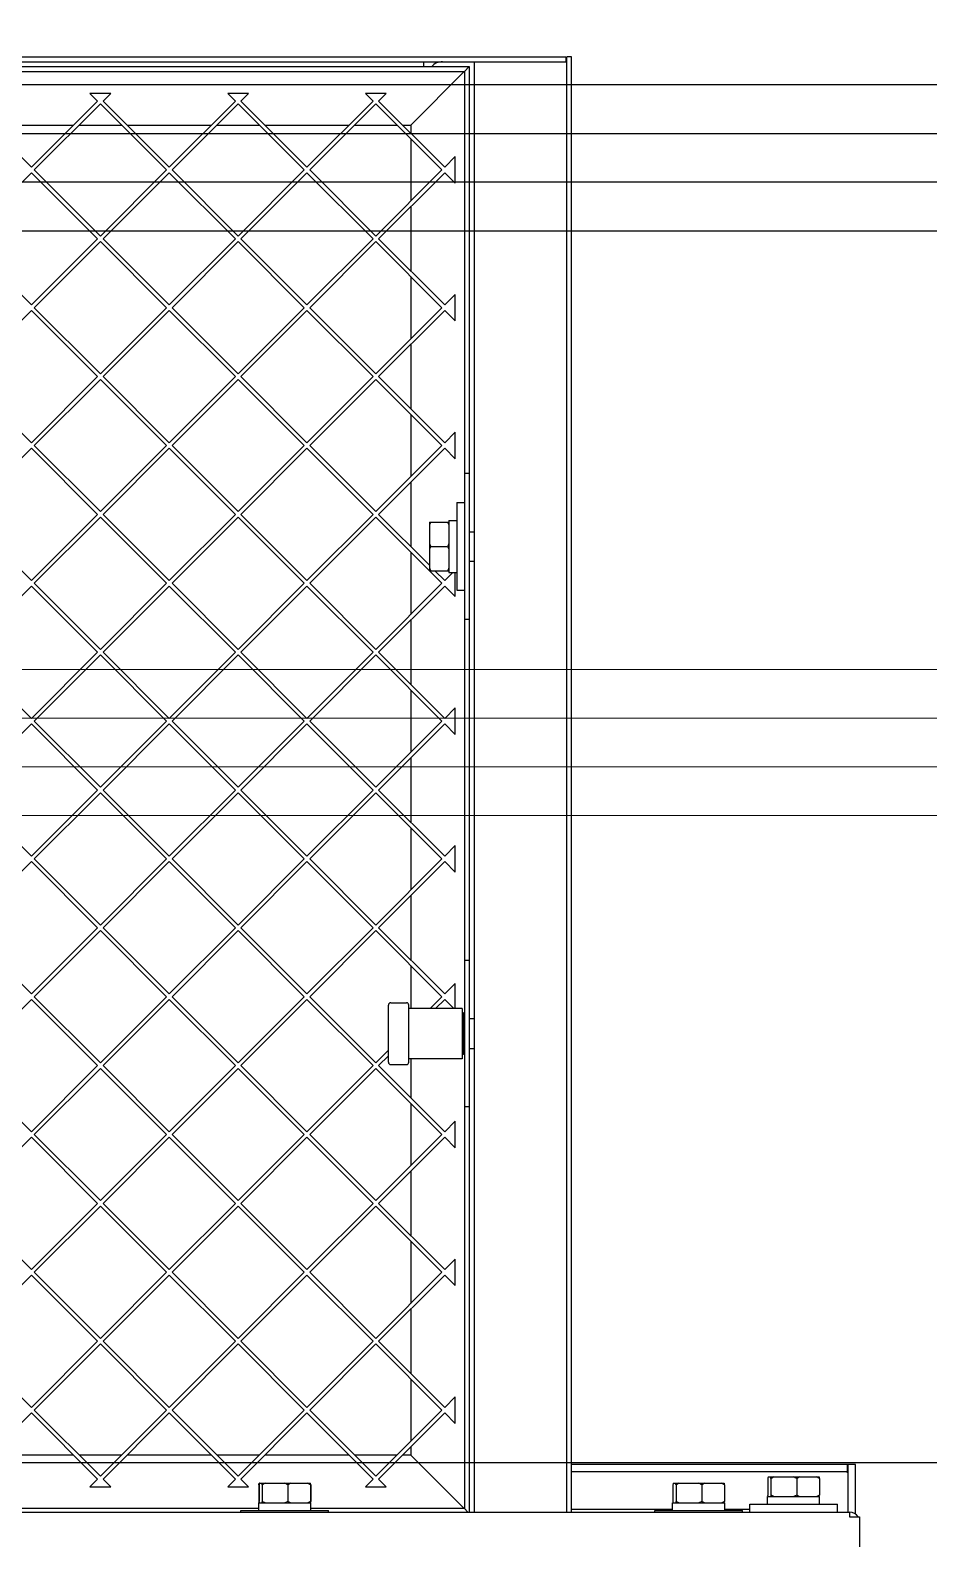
# Model space of a CAD drawing. Extents: x 59521 to 184406, y -1257 to 56672.
# Drawn here: x 71164.9 to 71349.5, y 10300 to 10609.6 of the extents above; entities that cross this region are included whole.
import ezdxf

# ---------------------------------------------------------------- set-up
doc = ezdxf.new("R2010")
doc.units = 0
doc.header["$MEASUREMENT"] = 0
doc.layers.get('0').update_dxf_attribs({"linetype": 'CONTINUOUS'})
for name, color, linetype in [('2401-01144-S-M6-16HWM_0', 7, 'CONTINUOUS'), ('4215-12649_2_1_0', 7, 'CONTINUOUS'), ('4215-12651_1_0', 7, 'CONTINUOUS'), ('4215-12656_0', 7, 'CONTINUOUS'), ('4215-16102_1_0', 7, 'CONTINUOUS'), ('4215-16102_3_0', 7, 'CONTINUOUS'), ('4215-16102_4_0', 7, 'CONTINUOUS'), ('4215-16529_1_0', 7, 'CONTINUOUS'), ('4215-16529_3_0', 7, 'CONTINUOUS'), ('4215-16529_4_0', 7, 'CONTINUOUS'), ('PTL2-04-4_0', 7, 'CONTINUOUS')]:
    doc.layers.add(name, color=color, linetype=linetype)
doc.layers.add('C', color=1, linetype='CONTINUOUS', lineweight=15)

# ---------------------------------------------------------------- blocks, each defined once
blk = doc.blocks.new('ju7888')
at = {"layer": '2401-01144-S-M6-16HWM_0', "color": 87, "linetype": 'Continuous'}
for p, q in [((572.59, 189.92), (574.19, 189.92)), ((572.59, 189.92), (572.59, 171.92)), ((566.99, 185.92), (570.99, 185.92)), ((566.99, 185.92), (566.99, 175.92)), ((570.99, 186.27), (572.59, 186.27)), ((570.99, 186.27), (570.99, 175.57)), ((575.19, 183.92), (576.19, 183.92)), ((567.29, 180.92), (570.69, 180.92)), ((575.19, 177.92), (576.19, 177.92)), ((566.99, 175.92), (570.99, 175.92)), ((570.99, 175.57), (572.59, 175.57)), ((572.59, 171.92), (574.19, 171.92)), ((531.97, -11.68), (531.97, -11.67)), ((531.97, -11.68), (531.97, -11.67)), ((531.97, -11.68), (531.97, -15.08)), ((532, -11.65), (531.99, -11.66)), ((532, -11.65), (531.99, -11.66)), ((532, -11.68), (532, -15.08)), ((532.07, -11.38), (532.05, -11.38)), ((532.07, -11.38), (542.51, -11.38)), ((532.64, -11.68), (532.64, -15.08)), ((537.93, -11.68), (537.93, -15.08)), ((542.51, -11.38), (542.53, -11.38)), ((542.58, -11.68), (542.58, -15.08)), ((542.61, -11.68), (542.61, -11.67)), ((542.61, -11.68), (542.61, -11.67)), ((542.61, -11.68), (542.61, -15.08)), ((617, -11.68), (617, -15.08)), ((617.07, -11.38), (627.51, -11.38)), ((617.64, -11.68), (617.64, -15.08)), ((622.93, -11.68), (622.93, -15.08)), ((627.58, -11.68), (627.58, -15.08)), ((636.5, -10.38), (636.5, -13.78)), ((636.57, -10.08), (647.01, -10.08)), ((637.14, -10.38), (637.14, -13.78)), ((642.43, -10.38), (642.43, -13.78)), ((647.08, -10.38), (647.08, -13.78)), ((531.94, -15.38), (542.64, -15.38)), ((531.94, -16.98), (531.94, -15.38)), ((531.97, -15.08), (531.97, -15.08)), ((531.97, -15.08), (531.97, -15.08)), ((532, -15.1), (531.99, -15.09)), ((532, -15.1), (531.99, -15.09)), ((542.61, -15.08), (542.61, -15.08)), ((542.61, -15.08), (542.61, -15.08)), ((542.64, -16.98), (542.64, -15.38)), ((616.94, -15.38), (627.64, -15.38)), ((616.94, -16.98), (616.94, -15.38)), ((627.64, -16.98), (627.64, -15.38)), ((636.44, -14.08), (647.14, -14.08)), ((636.44, -15.68), (636.44, -14.08)), ((647.14, -15.68), (647.14, -14.08)), ((528.29, -16.98), (546.29, -16.98)), ((528.29, -17.28), (528.29, -16.98)), ((546.29, -17.28), (546.29, -16.98)), ((613.29, -16.98), (631.29, -16.98)), ((613.29, -17.28), (613.29, -16.98)), ((631.29, -17.28), (631.29, -16.98)), ((632.79, -15.68), (650.79, -15.68)), ((632.79, -17.28), (632.79, -15.68)), ((650.79, -17.28), (650.79, -15.68))]:
    blk.add_line(p, q, dxfattribs=at)
for centre, radius, start, end in [((536.21, -18.44), 7.98, 121.9273, 122.124), ((536.21, -8.31), 7.98, 237.876, 238.0727), ((536.02, -14.15), 4.16, 196.8682, 197.1611), ((538.57, -14.15), 4.14, 342.8386, 343.0979)]:
    blk.add_arc(centre, radius, start, end, dxfattribs=at)
for points in [[(567.29, 185.92), (567.18, 185.74), (567.08, 185.55), (566.99, 185.35)], [(570.69, 185.92), (570.8, 185.74), (570.9, 185.55), (570.99, 185.35)], [(566.99, 181.5), (567.08, 181.3), (567.18, 181.11), (567.29, 180.92)], [(567.29, 180.92), (567.18, 180.74), (567.08, 180.55), (566.99, 180.35)], [(570.99, 181.5), (570.9, 181.3), (570.8, 181.11), (570.69, 180.92)], [(570.69, 180.92), (570.8, 180.74), (570.9, 180.55), (570.99, 180.35)], [(566.99, 176.5), (567.08, 176.3), (567.18, 176.11), (567.29, 175.92)], [(570.99, 176.5), (570.9, 176.3), (570.8, 176.11), (570.69, 175.92)], [(533.25, -11.38), (533.04, -11.47), (532.84, -11.57), (532.64, -11.68)], [(537.93, -11.68), (537.74, -11.57), (537.53, -11.47), (537.33, -11.38)], [(538.46, -11.38), (538.28, -11.47), (538.11, -11.57), (537.93, -11.68)], [(542.58, -11.68), (542.41, -11.57), (542.23, -11.47), (542.05, -11.38)], [(618.25, -11.38), (618.04, -11.47), (617.84, -11.57), (617.64, -11.68)], [(622.93, -11.68), (622.74, -11.57), (622.53, -11.47), (622.33, -11.38)], [(623.46, -11.38), (623.28, -11.47), (623.11, -11.57), (622.93, -11.68)], [(627.58, -11.68), (627.41, -11.57), (627.23, -11.47), (627.05, -11.38)], [(637.75, -10.08), (637.54, -10.17), (637.34, -10.27), (637.14, -10.38)], [(642.43, -10.38), (642.24, -10.27), (642.03, -10.17), (641.83, -10.08)], [(642.96, -10.08), (642.78, -10.17), (642.61, -10.27), (642.43, -10.38)], [(647.08, -10.38), (646.91, -10.27), (646.73, -10.17), (646.55, -10.08)], [(533.25, -15.38), (533.04, -15.28), (532.84, -15.18), (532.64, -15.08)], [(537.93, -15.08), (537.74, -15.18), (537.53, -15.28), (537.33, -15.38)], [(538.46, -15.38), (538.28, -15.28), (538.11, -15.18), (537.93, -15.08)], [(542.58, -15.08), (542.41, -15.18), (542.23, -15.28), (542.05, -15.38)], [(618.25, -15.38), (618.04, -15.28), (617.84, -15.18), (617.64, -15.08)], [(622.93, -15.08), (622.74, -15.18), (622.53, -15.28), (622.33, -15.38)], [(623.46, -15.38), (623.28, -15.28), (623.11, -15.18), (622.93, -15.08)], [(627.58, -15.08), (627.41, -15.18), (627.23, -15.28), (627.05, -15.38)], [(637.75, -14.08), (637.54, -13.98), (637.34, -13.88), (637.14, -13.78)], [(642.43, -13.78), (642.24, -13.88), (642.03, -13.98), (641.83, -14.08)], [(642.96, -14.08), (642.78, -13.98), (642.61, -13.88), (642.43, -13.78)], [(647.08, -13.78), (646.91, -13.88), (646.73, -13.98), (646.55, -14.08)]]:
    blk.add_open_spline(points, degree=3, dxfattribs=at)
for points, knots in [([(531.97, -11.67), (531.97, -11.64), (532, -11.54), (532.03, -11.45), (532.05, -11.38)], [0, 0, 0, 0, 0.263948, 1, 1, 1, 1]), ([(532.07, -11.38), (532.06, -11.4), (532.04, -11.5), (532.01, -11.6), (532, -11.68)], [0, 0, 0, 0, 0.234829, 1, 1, 1, 1]), ([(532.64, -11.68), (532.64, -11.65), (532.61, -11.55), (532.59, -11.45), (532.57, -11.38)], [0, 0, 0, 0, 0.264475, 1, 1, 1, 1]), ([(542.51, -11.38), (542.51, -11.4), (542.54, -11.5), (542.56, -11.6), (542.58, -11.68)], [0, 0, 0, 0, 0.234829, 1, 1, 1, 1]), ([(542.61, -11.67), (542.6, -11.64), (542.58, -11.54), (542.55, -11.45), (542.53, -11.38)], [0, 0, 0, 0, 0.263948, 1, 1, 1, 1]), ([(617.07, -11.38), (617.06, -11.4), (617.04, -11.5), (617.01, -11.6), (617, -11.68)], [0, 0, 0, 0, 0.234829, 1, 1, 1, 1]), ([(617.64, -11.68), (617.64, -11.65), (617.61, -11.55), (617.59, -11.45), (617.57, -11.38)], [0, 0, 0, 0, 0.264475, 1, 1, 1, 1]), ([(627.51, -11.38), (627.51, -11.4), (627.54, -11.5), (627.56, -11.6), (627.58, -11.68)], [0, 0, 0, 0, 0.234829, 1, 1, 1, 1]), ([(636.57, -10.08), (636.56, -10.1), (636.54, -10.2), (636.51, -10.3), (636.5, -10.38)], [0, 0, 0, 0, 0.234829, 1, 1, 1, 1]), ([(637.14, -10.38), (637.14, -10.35), (637.11, -10.25), (637.09, -10.15), (637.07, -10.08)], [0, 0, 0, 0, 0.264475, 1, 1, 1, 1]), ([(647.01, -10.08), (647.01, -10.1), (647.04, -10.2), (647.06, -10.3), (647.08, -10.38)], [0, 0, 0, 0, 0.234829, 1, 1, 1, 1]), ([(531.97, -15.08), (531.97, -15.11), (532, -15.2), (532.02, -15.29), (532.04, -15.35)], [0, 0, 0, 0, 0.262699, 1, 1, 1, 1]), ([(532.07, -15.38), (532.06, -15.35), (532.04, -15.25), (532.01, -15.15), (532, -15.08)], [0, 0, 0, 0, 0.234829, 1, 1, 1, 1]), ([(532.64, -15.08), (532.64, -15.1), (532.61, -15.2), (532.59, -15.3), (532.57, -15.38)], [0, 0, 0, 0, 0.264475, 1, 1, 1, 1]), ([(542.51, -15.38), (542.51, -15.35), (542.54, -15.25), (542.56, -15.15), (542.58, -15.08)], [0, 0, 0, 0, 0.234829, 1, 1, 1, 1]), ([(542.61, -15.08), (542.6, -15.11), (542.58, -15.2), (542.55, -15.29), (542.53, -15.36)], [0, 0, 0, 0, 0.262844, 1, 1, 1, 1]), ([(617.07, -15.38), (617.06, -15.35), (617.04, -15.25), (617.01, -15.15), (617, -15.08)], [0, 0, 0, 0, 0.234829, 1, 1, 1, 1]), ([(617.64, -15.08), (617.64, -15.1), (617.61, -15.2), (617.59, -15.3), (617.57, -15.38)], [0, 0, 0, 0, 0.264475, 1, 1, 1, 1]), ([(627.51, -15.38), (627.51, -15.35), (627.54, -15.25), (627.56, -15.15), (627.58, -15.08)], [0, 0, 0, 0, 0.234829, 1, 1, 1, 1]), ([(636.57, -14.08), (636.56, -14.05), (636.54, -13.95), (636.51, -13.85), (636.5, -13.78)], [0, 0, 0, 0, 0.234829, 1, 1, 1, 1]), ([(637.14, -13.78), (637.14, -13.8), (637.11, -13.9), (637.09, -14), (637.07, -14.08)], [0, 0, 0, 0, 0.264475, 1, 1, 1, 1]), ([(647.01, -14.08), (647.01, -14.05), (647.04, -13.95), (647.06, -13.85), (647.08, -13.78)], [0, 0, 0, 0, 0.234829, 1, 1, 1, 1])]:
    blk.add_open_spline(points, degree=3, knots=knots, dxfattribs=at)
at = {"layer": '4215-12649_2_1_0', "color": 87, "linetype": 'Continuous'}
for p, q in [((652.79, -7.53), (596.19, -7.53)), ((652.79, -9.03), (596.19, -9.03)), ((652.99, -7.53), (652.79, -7.53)), ((652.79, -7.53), (652.79, -9.03)), ((652.79, -9.03), (652.79, -9.23)), ((654.49, -7.53), (652.99, -7.53)), ((652.99, -17.28), (652.99, -7.53)), ((654.49, -17.68), (654.49, -7.53))]:
    blk.add_line(p, q, dxfattribs=at)
at = {"layer": '4215-12651_1_0', "color": 87, "linetype": 'Continuous'}
for p, q in [((616.94, -16.78), (596.19, -16.78)), ((632.79, -16.78), (627.64, -16.78))]:
    blk.add_line(p, q, dxfattribs=at)
at = {"layer": '4215-12656_0', "color": 87, "linetype": 'Continuous'}
for p, q in [((-78.71, -17.28), (653.29, -17.28)), ((653.29, -17.28), (653.29, -18.28)), ((653.29, -18.28), (655.29, -18.28)), ((655.29, -18.28), (655.29, -27.28))]:
    blk.add_line(p, q, dxfattribs=at)
blk.add_arc((653.29, -19.28), 2, 30, 90, dxfattribs=at)
at = {"layer": '4215-16102_1_0', "color": 87, "linetype": 'Continuous'}
for p, q in [((-0.61, 279.42), (575.19, 279.42)), ((574.19, 278.42), (575.19, 279.42)), ((0.39, 278.42), (574.19, 278.42)), ((574.15, 278.38), (563.19, 267.42)), ((476.62, 267.42), (493.93, 267.42)), ((495.06, 267.42), (503.78, 267.42)), ((504.91, 267.42), (522.22, 267.42)), ((523.35, 267.42), (532.06, 267.42)), ((533.19, 267.42), (550.5, 267.42)), ((551.63, 267.42), (560.34, 267.42)), ((561.48, 267.42), (563.19, 267.42)), ((493.93, -5.58), (480.29, -5.58)), ((503.78, -5.58), (495.06, -5.58)), ((522.22, -5.58), (504.91, -5.58)), ((532.06, -5.58), (523.35, -5.58)), ((550.5, -5.58), (533.19, -5.58)), ((560.34, -5.58), (551.63, -5.58)), ((563.19, -5.58), (561.48, -5.58)), ((563.19, -5.58), (574.15, -16.53)), ((531.94, -16.58), (463.49, -16.58)), ((574.19, -16.58), (542.64, -16.58)), ((574.19, -16.58), (574.89, -17.28))]:
    blk.add_line(p, q, dxfattribs=at)
at = {"layer": '4215-16102_3_0', "color": 87, "linetype": 'Continuous'}
for p, q in [((574.19, 278.42), (575.19, 279.42)), ((575.19, 279.42), (575.19, -17.28)), ((574.15, 278.38), (563.19, 267.42)), ((574.19, 278.42), (574.19, -16.58)), ((563.19, 267.42), (563.19, 265.71)), ((563.19, 264.58), (563.19, 251.83)), ((563.19, 250.7), (563.19, 237.43)), ((563.19, 236.3), (563.19, 223.54)), ((563.19, 222.41), (563.19, 209.14)), ((563.19, 208.01), (563.19, 195.26)), ((575.19, 195.92), (574.19, 195.92)), ((563.19, 194.13), (563.19, 180.86)), ((563.19, 179.73), (563.19, 166.97)), ((563.19, 165.84), (563.19, 152.58)), ((575.19, 165.92), (574.19, 165.92)), ((563.19, 151.44), (563.19, 138.69)), ((563.19, 137.56), (563.19, 124.29)), ((563.19, 123.16), (563.19, 110.41)), ((563.19, 109.27), (563.19, 96.01)), ((563.19, 94.88), (563.19, 86.07)), ((575.19, 95.92), (574.19, 95.92)), ((563.19, 75.77), (563.19, 67.72)), ((563.19, 66.59), (563.19, 53.84)), ((575.19, 65.92), (574.19, 65.92)), ((563.19, 52.71), (563.19, 39.44)), ((563.19, 38.31), (563.19, 25.55)), ((563.19, 24.42), (563.19, 11.15)), ((563.19, 10.02), (563.19, -2.73)), ((563.19, -3.86), (563.19, -5.58)), ((563.19, -5.58), (574.15, -16.53)), ((574.19, -16.58), (574.89, -17.28))]:
    blk.add_line(p, q, dxfattribs=at)
at = {"layer": '4215-16102_4_0', "color": 87, "linetype": 'Continuous'}
for p, q in [((501.56, 273.92), (497.28, 273.92)), ((497.28, 273.92), (498.85, 272.35)), ((499.99, 272.35), (501.56, 273.92)), ((529.85, 273.92), (525.56, 273.92)), ((525.56, 273.92), (527.14, 272.35)), ((528.27, 272.35), (529.85, 273.92)), ((558.13, 273.92), (553.84, 273.92)), ((553.84, 273.92), (555.42, 272.35)), ((556.55, 272.35), (558.13, 273.92)), ((485.28, 258.77), (471.7, 272.35)), ((498.85, 272.35), (485.28, 258.77)), ((485.84, 258.2), (499.42, 271.78)), ((499.42, 271.78), (513, 258.2)), ((513.56, 258.77), (499.99, 272.35)), ((527.14, 272.35), (513.56, 258.77)), ((514.13, 258.2), (527.7, 271.78)), ((527.7, 271.78), (541.28, 258.2)), ((541.85, 258.77), (528.27, 272.35)), ((555.42, 272.35), (541.85, 258.77)), ((542.41, 258.2), (555.99, 271.78)), ((555.99, 271.78), (569.57, 258.2)), ((570.13, 258.77), (556.55, 272.35)), ((572.29, 260.93), (570.13, 258.77)), ((572.29, 255.48), (572.29, 260.93)), ((471.7, 244.06), (485.28, 257.64)), ((485.28, 257.64), (498.85, 244.06)), ((499.42, 244.63), (485.84, 258.2)), ((513, 258.2), (499.42, 244.63)), ((499.99, 244.06), (513.56, 257.64)), ((513.56, 257.64), (527.14, 244.06)), ((527.7, 244.63), (514.13, 258.2)), ((541.28, 258.2), (527.7, 244.63)), ((528.27, 244.06), (541.85, 257.64)), ((541.85, 257.64), (555.42, 244.06)), ((555.99, 244.63), (542.41, 258.2)), ((569.57, 258.2), (555.99, 244.63)), ((556.55, 244.06), (570.13, 257.64)), ((570.13, 257.64), (572.29, 255.48)), ((485.28, 230.49), (471.7, 244.06)), ((498.85, 244.06), (485.28, 230.49)), ((499.42, 243.5), (485.84, 229.92)), ((499.42, 243.5), (513, 229.92)), ((513.56, 230.49), (499.99, 244.06)), ((527.14, 244.06), (513.56, 230.49)), ((527.7, 243.5), (514.13, 229.92)), ((527.7, 243.5), (541.28, 229.92)), ((541.85, 230.49), (528.27, 244.06)), ((555.42, 244.06), (541.85, 230.49)), ((555.99, 243.5), (542.41, 229.92)), ((555.99, 243.5), (569.57, 229.92)), ((570.13, 230.49), (556.55, 244.06)), ((572.29, 232.64), (570.13, 230.49)), ((572.29, 227.2), (572.29, 232.64)), ((485.28, 229.35), (471.7, 215.78)), ((485.28, 229.35), (498.85, 215.78)), ((485.84, 229.92), (499.42, 216.34)), ((513, 229.92), (499.42, 216.34)), ((513.56, 229.35), (499.99, 215.78)), ((513.56, 229.35), (527.14, 215.78)), ((514.13, 229.92), (527.7, 216.34)), ((541.28, 229.92), (527.7, 216.34)), ((541.85, 229.35), (528.27, 215.78)), ((541.85, 229.35), (555.42, 215.78)), ((542.41, 229.92), (555.99, 216.34)), ((569.57, 229.92), (555.99, 216.34)), ((570.13, 229.35), (556.55, 215.78)), ((570.13, 229.35), (572.29, 227.2)), ((485.28, 202.2), (471.7, 215.78)), ((498.85, 215.78), (485.28, 202.2)), ((485.84, 201.64), (499.42, 215.21)), ((499.42, 215.21), (513, 201.64)), ((513.56, 202.2), (499.99, 215.78)), ((527.14, 215.78), (513.56, 202.2)), ((514.13, 201.64), (527.7, 215.21)), ((527.7, 215.21), (541.28, 201.64)), ((541.85, 202.2), (528.27, 215.78)), ((555.42, 215.78), (541.85, 202.2)), ((542.41, 201.64), (555.99, 215.21)), ((555.99, 215.21), (569.57, 201.64)), ((570.13, 202.2), (556.55, 215.78)), ((499.42, 188.06), (485.84, 201.64)), ((513, 201.64), (499.42, 188.06)), ((527.7, 188.06), (514.13, 201.64)), ((541.28, 201.64), (527.7, 188.06)), ((555.99, 188.06), (542.41, 201.64)), ((569.57, 201.64), (555.99, 188.06)), ((572.29, 204.36), (570.13, 202.2)), ((572.29, 198.91), (572.29, 204.36)), ((471.7, 187.49), (485.28, 201.07)), ((485.28, 201.07), (498.85, 187.49)), ((499.99, 187.49), (513.56, 201.07)), ((513.56, 201.07), (527.14, 187.49)), ((528.27, 187.49), (541.85, 201.07)), ((541.85, 201.07), (555.42, 187.49)), ((556.55, 187.49), (570.13, 201.07)), ((570.13, 201.07), (572.29, 198.91)), ((485.28, 173.92), (471.7, 187.49)), ((498.85, 187.49), (485.28, 173.92)), ((485.84, 173.35), (499.42, 186.93)), ((499.42, 186.93), (513, 173.35)), ((513.56, 173.92), (499.99, 187.49)), ((527.14, 187.49), (513.56, 173.92)), ((514.13, 173.35), (527.7, 186.93)), ((527.7, 186.93), (541.28, 173.35)), ((541.85, 173.92), (528.27, 187.49)), ((555.42, 187.49), (541.85, 173.92)), ((542.41, 173.35), (555.99, 186.93)), ((555.99, 186.93), (569.57, 173.35)), ((566.99, 177.06), (556.55, 187.49)), ((570.13, 173.92), (568.12, 175.92)), ((571.79, 175.57), (570.13, 173.92)), ((572.29, 170.63), (572.29, 175.57)), ((471.7, 159.21), (485.28, 172.79)), ((485.28, 172.79), (498.85, 159.21)), ((499.42, 159.77), (485.84, 173.35)), ((513, 173.35), (499.42, 159.77)), ((499.99, 159.21), (513.56, 172.79)), ((513.56, 172.79), (527.14, 159.21)), ((527.7, 159.77), (514.13, 173.35)), ((541.28, 173.35), (527.7, 159.77)), ((528.27, 159.21), (541.85, 172.79)), ((541.85, 172.79), (555.42, 159.21)), ((555.99, 159.77), (542.41, 173.35)), ((569.57, 173.35), (555.99, 159.77)), ((556.55, 159.21), (570.13, 172.79)), ((570.13, 172.79), (572.29, 170.63)), ((485.28, 145.63), (471.7, 159.21)), ((498.85, 159.21), (485.28, 145.63)), ((485.84, 145.07), (499.42, 158.64)), ((499.42, 158.64), (513, 145.07)), ((513.56, 145.63), (499.99, 159.21)), ((527.14, 159.21), (513.56, 145.63)), ((514.13, 145.07), (527.7, 158.64)), ((527.7, 158.64), (541.28, 145.07)), ((541.85, 145.63), (528.27, 159.21)), ((555.42, 159.21), (541.85, 145.63)), ((542.41, 145.07), (555.99, 158.64)), ((555.99, 158.64), (569.57, 145.07)), ((570.13, 145.63), (556.55, 159.21)), ((572.29, 147.79), (570.13, 145.63)), ((572.29, 142.34), (572.29, 147.79)), ((471.7, 130.92), (485.28, 144.5)), ((485.28, 144.5), (498.85, 130.92)), ((499.42, 131.49), (485.84, 145.07)), ((513, 145.07), (499.42, 131.49)), ((499.99, 130.92), (513.56, 144.5)), ((513.56, 144.5), (527.14, 130.92)), ((527.7, 131.49), (514.13, 145.07)), ((541.28, 145.07), (527.7, 131.49)), ((528.27, 130.92), (541.85, 144.5)), ((541.85, 144.5), (555.42, 130.92)), ((555.99, 131.49), (542.41, 145.07)), ((569.57, 145.07), (555.99, 131.49)), ((556.55, 130.92), (570.13, 144.5)), ((570.13, 144.5), (572.29, 142.34)), ((485.28, 117.35), (471.7, 130.92)), ((498.85, 130.92), (485.28, 117.35)), ((485.84, 116.78), (499.42, 130.36)), ((499.42, 130.36), (513, 116.78)), ((513.56, 117.35), (499.99, 130.92)), ((527.14, 130.92), (513.56, 117.35)), ((514.13, 116.78), (527.7, 130.36)), ((527.7, 130.36), (541.28, 116.78)), ((541.85, 117.35), (528.27, 130.92)), ((555.42, 130.92), (541.85, 117.35)), ((542.41, 116.78), (555.99, 130.36)), ((555.99, 130.36), (569.57, 116.78)), ((570.13, 117.35), (556.55, 130.92)), ((572.29, 119.51), (570.13, 117.35)), ((572.29, 114.06), (572.29, 119.51)), ((471.7, 102.64), (485.28, 116.22)), ((485.28, 116.22), (498.85, 102.64)), ((499.42, 103.21), (485.84, 116.78)), ((513, 116.78), (499.42, 103.21)), ((499.99, 102.64), (513.56, 116.22)), ((513.56, 116.22), (527.14, 102.64)), ((527.7, 103.21), (514.13, 116.78)), ((541.28, 116.78), (527.7, 103.21)), ((528.27, 102.64), (541.85, 116.22)), ((541.85, 116.22), (555.42, 102.64)), ((555.99, 103.21), (542.41, 116.78)), ((569.57, 116.78), (555.99, 103.21)), ((556.55, 102.64), (570.13, 116.22)), ((570.13, 116.22), (572.29, 114.06)), ((485.28, 89.06), (471.7, 102.64)), ((498.85, 102.64), (485.28, 89.06)), ((513.56, 89.06), (499.99, 102.64)), ((527.14, 102.64), (513.56, 89.06)), ((541.85, 89.06), (528.27, 102.64)), ((555.42, 102.64), (541.85, 89.06)), ((570.13, 89.06), (556.55, 102.64)), ((485.84, 88.5), (499.42, 102.07)), ((499.42, 102.07), (513, 88.5)), ((514.13, 88.5), (527.7, 102.07)), ((527.7, 102.07), (541.28, 88.5)), ((542.41, 88.5), (555.99, 102.07)), ((555.99, 102.07), (569.57, 88.5)), ((572.29, 91.22), (570.13, 89.06)), ((572.29, 86.07), (572.29, 91.22)), ((471.7, 74.36), (485.28, 87.93)), ((485.28, 87.93), (498.85, 74.36)), ((499.42, 74.92), (485.84, 88.5)), ((513, 88.5), (499.42, 74.92)), ((499.99, 74.36), (513.56, 87.93)), ((513.56, 87.93), (527.14, 74.36)), ((527.7, 74.92), (514.13, 88.5)), ((541.28, 88.5), (527.7, 74.92)), ((528.27, 74.36), (541.85, 87.93)), ((541.85, 87.93), (555.42, 74.36)), ((555.99, 74.92), (542.41, 88.5)), ((569.57, 88.5), (567.14, 86.07)), ((568.27, 86.07), (570.13, 87.93)), ((570.13, 87.93), (571.99, 86.07)), ((558.58, 77.51), (555.99, 74.92)), ((485.28, 60.78), (471.7, 74.36)), ((498.85, 74.36), (485.28, 60.78)), ((513.56, 60.78), (499.99, 74.36)), ((527.14, 74.36), (513.56, 60.78)), ((541.85, 60.78), (528.27, 74.36)), ((555.42, 74.36), (541.85, 60.78)), ((556.55, 74.36), (558.58, 76.38)), ((570.13, 60.78), (556.55, 74.36)), ((485.84, 60.21), (499.42, 73.79)), ((499.42, 73.79), (513, 60.21)), ((514.13, 60.21), (527.7, 73.79)), ((527.7, 73.79), (541.28, 60.21)), ((542.41, 60.21), (555.99, 73.79)), ((555.99, 73.79), (569.57, 60.21)), ((572.29, 62.94), (570.13, 60.78)), ((572.29, 57.49), (572.29, 62.94)), ((471.7, 46.07), (485.28, 59.65)), ((485.28, 59.65), (498.85, 46.07)), ((499.42, 46.64), (485.84, 60.21)), ((513, 60.21), (499.42, 46.64)), ((499.99, 46.07), (513.56, 59.65)), ((513.56, 59.65), (527.14, 46.07)), ((527.7, 46.64), (514.13, 60.21)), ((541.28, 60.21), (527.7, 46.64)), ((528.27, 46.07), (541.85, 59.65)), ((541.85, 59.65), (555.42, 46.07)), ((555.99, 46.64), (542.41, 60.21)), ((569.57, 60.21), (555.99, 46.64)), ((556.55, 46.07), (570.13, 59.65)), ((570.13, 59.65), (572.29, 57.49)), ((485.28, 32.5), (471.7, 46.07)), ((485.28, 32.5), (498.85, 46.07)), ((485.84, 31.93), (499.42, 45.51)), ((513, 31.93), (499.42, 45.51)), ((513.56, 32.5), (499.99, 46.07)), ((513.56, 32.5), (527.14, 46.07)), ((514.13, 31.93), (527.7, 45.51)), ((541.28, 31.93), (527.7, 45.51)), ((541.85, 32.5), (528.27, 46.07)), ((541.85, 32.5), (555.42, 46.07)), ((542.41, 31.93), (555.99, 45.51)), ((569.57, 31.93), (555.99, 45.51)), ((570.13, 32.5), (556.55, 46.07)), ((570.13, 32.5), (572.29, 34.65)), ((572.29, 29.21), (572.29, 34.65)), ((471.7, 17.79), (485.28, 31.36)), ((485.28, 31.36), (498.85, 17.79)), ((499.42, 18.35), (485.84, 31.93)), ((499.42, 18.35), (513, 31.93)), ((499.99, 17.79), (513.56, 31.36)), ((513.56, 31.36), (527.14, 17.79)), ((527.7, 18.35), (514.13, 31.93)), ((527.7, 18.35), (541.28, 31.93)), ((528.27, 17.79), (541.85, 31.36)), ((541.85, 31.36), (555.42, 17.79)), ((555.99, 18.35), (542.41, 31.93)), ((555.99, 18.35), (569.57, 31.93)), ((556.55, 17.79), (570.13, 31.36)), ((570.13, 31.36), (572.29, 29.21)), ((498.85, 17.79), (485.28, 4.21)), ((485.84, 3.65), (499.42, 17.22)), ((499.42, 17.22), (513, 3.65)), ((513.56, 4.21), (499.99, 17.79)), ((527.14, 17.79), (513.56, 4.21)), ((514.13, 3.65), (527.7, 17.22)), ((527.7, 17.22), (541.28, 3.65)), ((541.85, 4.21), (528.27, 17.79)), ((555.42, 17.79), (541.85, 4.21)), ((542.41, 3.65), (555.99, 17.22)), ((555.99, 17.22), (569.57, 3.65)), ((570.13, 4.21), (556.55, 17.79)), ((485.28, 4.21), (481.07, 8.42)), ((572.29, 6.37), (570.13, 4.21)), ((572.29, 0.92), (572.29, 6.37)), ((499.42, -9.93), (485.84, 3.65)), ((513, 3.65), (499.42, -9.93)), ((527.7, -9.93), (514.13, 3.65)), ((541.28, 3.65), (527.7, -9.93)), ((555.99, -9.93), (542.41, 3.65)), ((569.57, 3.65), (555.99, -9.93)), ((480.29, -1.91), (485.28, 3.08)), ((485.28, 3.08), (498.85, -10.5)), ((499.99, -10.5), (513.56, 3.08)), ((513.56, 3.08), (527.14, -10.5)), ((528.27, -10.5), (541.85, 3.08)), ((541.85, 3.08), (555.42, -10.5)), ((556.55, -10.5), (570.13, 3.08)), ((570.13, 3.08), (572.29, 0.92)), ((498.85, -10.5), (497.28, -12.08)), ((497.28, -12.08), (501.56, -12.08)), ((501.56, -12.08), (499.99, -10.5)), ((527.14, -10.5), (525.56, -12.08)), ((525.56, -12.08), (529.85, -12.08)), ((529.85, -12.08), (528.27, -10.5)), ((555.42, -10.5), (553.84, -12.08)), ((553.84, -12.08), (558.13, -12.08)), ((558.13, -12.08), (556.55, -10.5))]:
    blk.add_line(p, q, dxfattribs=at)
at = {"layer": '4215-16529_1_0', "color": 87, "linetype": 'Continuous'}
for p, q in [((-20.41, 281.42), (594.99, 281.42)), ((-20.41, 280.42), (594.99, 280.42)), ((594.99, 281.42), (594.99, 280.42)), ((596.19, 281.42), (595.19, 281.42)), ((595.19, -17.28), (595.19, 281.42)), ((596.19, -17.28), (596.19, 281.42))]:
    blk.add_line(p, q, dxfattribs=at)
at = {"layer": '4215-16529_3_0', "color": 87, "linetype": 'Continuous'}
blk.add_line((565.79, 280.42), (565.79, 279.42), dxfattribs=at)
at = {"layer": '4215-16529_4_0', "color": 87, "linetype": 'Continuous'}
for p, q in [((576.19, 280.42), (576.19, -17.28)), ((595.19, 280.42), (594.99, 280.42))]:
    blk.add_line(p, q, dxfattribs=at)
blk.add_arc((569.69, 277.42), 3, 90, 137.9956, dxfattribs=at)
at = {"layer": 'PTL2-04-4_0', "color": 87, "linetype": 'Continuous'}
for p, q in [((558.58, 75.08), (558.58, 86.77)), ((559.08, 87.27), (562.27, 87.27)), ((562.77, 75.08), (562.77, 86.77)), ((573.69, 86.07), (562.77, 86.07)), ((573.69, 86.07), (573.69, 75.77)), ((573.99, 85.18), (573.69, 85.18)), ((573.99, 85.18), (573.99, 76.67)), ((574.19, 85.08), (573.99, 85.08)), ((575.19, 84.01), (576.19, 84.01)), ((575.19, 77.84), (576.19, 77.84)), ((559.08, 74.57), (562.27, 74.57)), ((573.69, 75.77), (562.77, 75.77)), ((573.99, 76.67), (573.69, 76.67)), ((574.19, 76.77), (573.99, 76.77))]:
    blk.add_line(p, q, dxfattribs=at)
for centre, start, end in [((559.08, 86.77), 90, 180), ((562.27, 86.77), 0, 90), ((559.08, 75.07), 180, 270), ((562.27, 75.07), 270, 0)]:
    blk.add_arc(centre, 0.5, start, end, dxfattribs=at)

msp = doc.modelspace()

# ---------------------------------------------------------------- linework, layer by layer
at = {"color": 87}
msp.add_lwpolyline([(68335.9, 10315.658), (71914.239, 10315.658), (71914.239, 10846.469), (68335.9, 10846.469)], close=True, dxfattribs=at)
at = {"color": 3}
for points in [[(70236.321, 10588.408), (71760.239, 10588.408), (71760.239, 10598.408), (70236.321, 10598.408)], [(68726.32, 10568.408), (71760.239, 10568.408), (71760.239, 10578.408), (68726.32, 10578.408)]]:
    msp.add_lwpolyline(points, close=True, dxfattribs=at)
at = {"layer": 'C'}
for p, q in [((70328.4, 10478.408), (71387.071, 10478.408)), ((70328.4, 10468.408), (71383.625, 10468.408)), ((68818.4, 10458.408), (71375.14, 10458.408)), ((68818.4, 10448.408), (71371.575, 10448.408))]:
    msp.add_line(p, q, dxfattribs=at)

# ---------------------------------------------------------------- block references
msp.add_blockref('ju7888', (70679.951, 10322.733))

doc.saveas('drawing.dxf')
